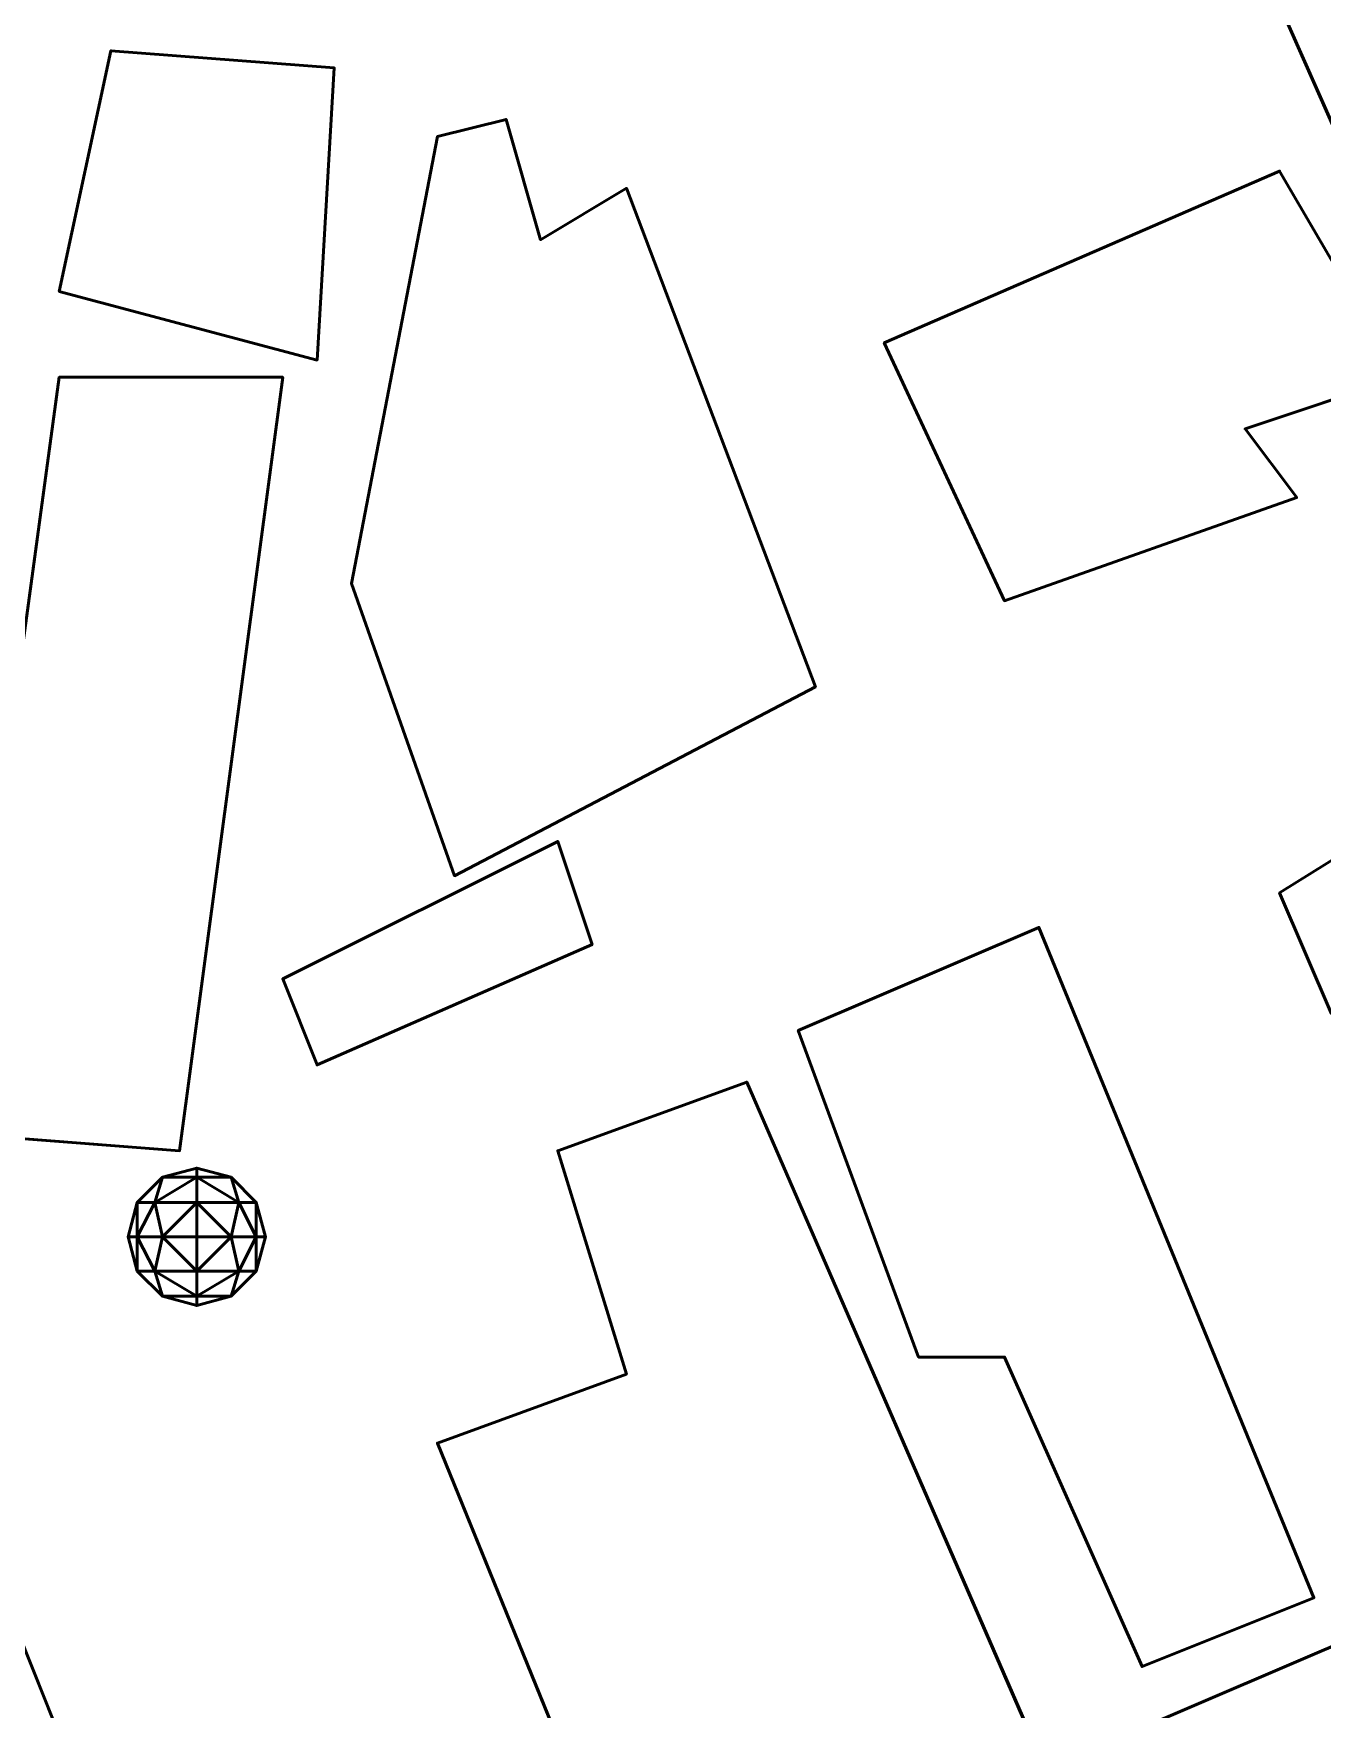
# Model space of a CAD drawing. Header units: metres. Extents: x -246 to 254, y -250 to 250.
# Drawn here: x -93.75 to -56.25, y -110.25 to -61.5 of the extents above; entities that cross this region are included whole.
import ezdxf

# ---------------------------------------------------------------- set-up
doc = ezdxf.new("R2010")
doc.units = ezdxf.units.M
doc.header["$LTSCALE"] = 5.08
doc.layers.add('一般', color=7, linetype='Continuous', lineweight=5)

# ---------------------------------------------------------------- blocks, each defined once
blk = doc.blocks.new('屋根 (3D)')
at = {"layer": '一般', "color": 31, "linetype": 'Continuous', "lineweight": 50}
for points in [[(-105, -49.5), (-105, -49.5, 0.5), (-113, -53.5, 0.5), (-113, -53.5)], [(-104, -52.5), (-104, -52.5, 0.5), (-105, -49.5, 0.5), (-105, -49.5)], [(-112, -56), (-112, -56, 0.5), (-104, -52.5, 0.5), (-104, -52.5)], [(-113, -53.5), (-113, -53.5, 0.5), (-112, -56, 0.5), (-112, -56)]]:
    blk.add_3dface(points, dxfattribs=at)
at = {"layer": '一般', "color": 31, "linetype": 'Continuous', "lineweight": 50, "invisible_edges": 8}
for points in [[(-113, -53.5, 0.5), (-112, -56, 0.5), (-104, -52.5, 0.5), (-105, -49.5, 0.5)], [(-113, -53.5), (-112, -56), (-104, -52.5), (-105, -49.5)]]:
    blk.add_3dface(points, dxfattribs=at)
blk = doc.blocks.new('市街地地図 (3D)')
at = {"layer": '一般', "color": 31, "linetype": 'Continuous', "lineweight": 50}
for points, invisible_edges in [([(-86.5, -19.5, 5.7), (-77, -41, 5.7), (-70.5, -38, 5.7), (-80.5, -17, 5.7)], 8), ([(-86.5, -19.5), (-77, -41), (-70.5, -38), (-80.5, -17)], 8), ([(-118, -26.5, 4.8), (-119.5, -33.5, 4.8), (-112, -35.5, 4.8), (-111.5, -27, 4.8)], 8), ([(-118, -26.5), (-119.5, -33.5), (-112, -35.5), (-111.5, -27)], 8), ([(-105.5, -32, 4.5), (-106.5, -28.5, 4.5), (-108.5, -29, 4.5), (-105.5, -32, 4.5)], 12), ([(-105.5, -32), (-106.5, -28.5), (-108.5, -29), (-105.5, -32)], 12), ([(-105.5, -32, 4.5), (-108.5, -29, 4.5), (-111, -42, 4.5), (-105.5, -32, 4.5)], 13), ([(-105.5, -32), (-108.5, -29), (-111, -42), (-105.5, -32)], 13), ([(-95.5, -35, 4.5), (-84, -30, 4.5), (-85, -37.5, 4.5), (-95.5, -35, 4.5)], 14), ([(-95.5, -35), (-84, -30), (-85, -37.5), (-95.5, -35)], 14), ([(-84, -30, 4.5), (-80.5, -36, 4.5), (-85, -37.5, 4.5), (-84, -30, 4.5)], 12), ([(-84, -30), (-80.5, -36), (-85, -37.5), (-84, -30)], 12), ([(-111, -42, 4.5), (-97.5, -45, 4.5), (-103, -30.5, 4.5), (-111, -42, 4.5)], 13), ([(-111, -42, 4.5), (-103, -30.5, 4.5), (-105.5, -32, 4.5), (-111, -42, 4.5)], 13), ([(-111, -42), (-97.5, -45), (-103, -30.5), (-111, -42)], 13), ([(-111, -42), (-103, -30.5), (-105.5, -32), (-111, -42)], 13), ([(-85, -37.5, 4.5), (-92, -42.5, 4.5), (-95.5, -35, 4.5), (-85, -37.5, 4.5)], 13), ([(-85, -37.5), (-92, -42.5), (-95.5, -35), (-85, -37.5)], 13), ([(-119.5, -36, 2.7), (-122.5, -58, 2.7), (-116, -58.5, 2.7), (-113, -36, 2.7)], 8), ([(-119.5, -36), (-122.5, -58), (-116, -58.5), (-113, -36)], 8), ([(-85, -37.5, 4.5), (-83.5, -39.5, 4.5), (-92, -42.5, 4.5), (-85, -37.5, 4.5)], 12), ([(-85, -37.5), (-83.5, -39.5), (-92, -42.5), (-85, -37.5)], 12), ([(-111, -42, 4.5), (-108, -50.5, 4.5), (-97.5, -45, 4.5), (-111, -42, 4.5)], 12), ([(-111, -42), (-108, -50.5), (-97.5, -45), (-111, -42)], 12), ([(-84, -51, 3), (-82.5, -54.5, 3), (-78, -52.5, 3), (-80, -48.5, 3)], 8), ([(-84, -51), (-82.5, -54.5), (-78, -52.5), (-80, -48.5)], 8), ([(-91, -52, 3.6), (-98, -55, 3.6), (-92, -64.5, 3.6), (-91, -52, 3.6)], 14), ([(-91, -52), (-98, -55), (-92, -64.5), (-91, -52)], 14), ([(-92, -64.5, 3.6), (-83, -71.5, 3.6), (-91, -52, 3.6), (-92, -64.5, 3.6)], 13), ([(-92, -64.5), (-83, -71.5), (-91, -52), (-92, -64.5)], 13), ([(-98, -55, 3.6), (-94.5, -64.5, 3.6), (-92, -64.5, 3.6), (-98, -55, 3.6)], 12), ([(-98, -55), (-94.5, -64.5), (-92, -64.5), (-98, -55)], 12), ([(-99.5, -56.5, 5.1), (-105, -58.5, 5.1), (-103, -65, 5.1), (-99.5, -56.5, 5.1)], 12), ([(-99.5, -56.5), (-105, -58.5), (-103, -65), (-99.5, -56.5)], 12), ([(-84.5, -91, 5.1), (-99.5, -56.5, 5.1), (-103, -65, 5.1), (-84.5, -91, 5.1)], 14), ([(-84.5, -91), (-99.5, -56.5), (-103, -65), (-84.5, -91)], 14), ([(-92, -64.5, 3.6), (-88, -73.5, 3.6), (-83, -71.5, 3.6), (-92, -64.5, 3.6)], 12), ([(-92, -64.5), (-88, -73.5), (-83, -71.5), (-92, -64.5)], 12), ([(-103, -65, 5.1), (-108.5, -67, 5.1), (-96.5, -96.5, 5.1), (-103, -65, 5.1)], 12), ([(-103, -65), (-108.5, -67), (-96.5, -96.5), (-103, -65)], 12), ([(-103, -65, 5.1), (-96.5, -96.5, 5.1), (-84.5, -91, 5.1), (-103, -65, 5.1)], 13), ([(-103, -65), (-96.5, -96.5), (-84.5, -91), (-103, -65)], 13), ([(-121.5, -70.5, 12), (-128, -79, 12), (-119.5, -75.5, 12), (-121.5, -70.5, 12)], 9), ([(-121.5, -70.5), (-128, -79), (-119.5, -75.5), (-121.5, -70.5)], 9), ([(-88.5, -75.5, 3), (-85, -83, 3), (-78.5, -80.5, 3), (-81.5, -72.5, 3)], 8), ([(-88.5, -75.5), (-85, -83), (-78.5, -80.5), (-81.5, -72.5)], 8)]:
    blk.add_3dface(points, dxfattribs=dict(at, invisible_edges=invisible_edges))
for points in [[(-86.5, -19.5), (-86.5, -19.5, 5.7), (-77, -41, 5.7), (-77, -41)], [(-118, -26.5), (-118, -26.5, 4.8), (-119.5, -33.5, 4.8), (-119.5, -33.5)], [(-111.5, -27), (-111.5, -27, 4.8), (-118, -26.5, 4.8), (-118, -26.5)], [(-112, -35.5), (-112, -35.5, 4.8), (-111.5, -27, 4.8), (-111.5, -27)], [(-106.5, -28.5), (-106.5, -28.5, 4.5), (-108.5, -29, 4.5), (-108.5, -29)], [(-105.5, -32), (-105.5, -32, 4.5), (-106.5, -28.5, 4.5), (-106.5, -28.5)], [(-108.5, -29), (-108.5, -29, 4.5), (-111, -42, 4.5), (-111, -42)], [(-84, -30), (-84, -30, 4.5), (-95.5, -35, 4.5), (-95.5, -35)], [(-80.5, -36), (-80.5, -36, 4.5), (-84, -30, 4.5), (-84, -30)], [(-103, -30.5), (-103, -30.5, 4.5), (-105.5, -32, 4.5), (-105.5, -32)], [(-97.5, -45), (-97.5, -45, 4.5), (-103, -30.5, 4.5), (-103, -30.5)], [(-119.5, -33.5), (-119.5, -33.5, 4.8), (-112, -35.5, 4.8), (-112, -35.5)], [(-95.5, -35), (-95.5, -35, 4.5), (-92, -42.5, 4.5), (-92, -42.5)], [(-119.5, -36), (-119.5, -36, 2.7), (-122.5, -58, 2.7), (-122.5, -58)], [(-113, -36), (-113, -36, 2.7), (-119.5, -36, 2.7), (-119.5, -36)], [(-116, -58.5), (-116, -58.5, 2.7), (-113, -36, 2.7), (-113, -36)], [(-85, -37.5), (-85, -37.5, 4.5), (-80.5, -36, 4.5), (-80.5, -36)], [(-83.5, -39.5), (-83.5, -39.5, 4.5), (-85, -37.5, 4.5), (-85, -37.5)], [(-92, -42.5), (-92, -42.5, 4.5), (-83.5, -39.5, 4.5), (-83.5, -39.5)], [(-111, -42), (-111, -42, 4.5), (-108, -50.5, 4.5), (-108, -50.5)], [(-108, -50.5), (-108, -50.5, 4.5), (-97.5, -45, 4.5), (-97.5, -45)], [(-80, -48.5), (-80, -48.5, 3), (-84, -51, 3), (-84, -51)], [(-84, -51), (-84, -51, 3), (-82.5, -54.5, 3), (-82.5, -54.5)], [(-98, -55), (-98, -55, 3.6), (-91, -52, 3.6), (-91, -52)], [(-91, -52), (-91, -52, 3.6), (-83, -71.5, 3.6), (-83, -71.5)], [(-94.5, -64.5), (-94.5, -64.5, 3.6), (-98, -55, 3.6), (-98, -55)], [(-99.5, -56.5), (-99.5, -56.5, 5.1), (-105, -58.5, 5.1), (-105, -58.5)], [(-84.5, -91), (-84.5, -91, 5.1), (-99.5, -56.5, 5.1), (-99.5, -56.5)], [(-122.5, -58), (-122.5, -58, 2.7), (-116, -58.5, 2.7), (-116, -58.5)], [(-105, -58.5), (-105, -58.5, 5.1), (-103, -65, 5.1), (-103, -65)], [(-92, -64.5), (-92, -64.5, 3.6), (-94.5, -64.5, 3.6), (-94.5, -64.5)], [(-88, -73.5), (-88, -73.5, 3.6), (-92, -64.5, 3.6), (-92, -64.5)], [(-103, -65), (-103, -65, 5.1), (-108.5, -67, 5.1), (-108.5, -67)], [(-108.5, -67), (-108.5, -67, 5.1), (-96.5, -96.5, 5.1), (-96.5, -96.5)], [(-119.5, -75.5), (-119.5, -75.5, 12), (-121.5, -70.5, 12), (-121.5, -70.5)], [(-83, -71.5), (-83, -71.5, 3.6), (-88, -73.5, 3.6), (-88, -73.5)], [(-81.5, -72.5), (-81.5, -72.5, 3), (-88.5, -75.5, 3), (-88.5, -75.5)]]:
    blk.add_3dface(points, dxfattribs=at)
at = {"layer": '一般', "color": 1}
blk.add_blockref('屋根 (3D)', (0, 0, 3), dxfattribs=at)
blk = doc.blocks.new('アーケイド (3D)')
at = {"layer": '一般', "color": 1}
for name, p in [('市街地地図 (3D)', (0, 0)), ('屋根 (3D)', (0, 0, 3))]:
    blk.add_blockref(name, p, dxfattribs=at)
blk = doc.blocks.new('NW4 (3D)')
at = {"layer": '一般', "color": 4, "linetype": 'Continuous', "lineweight": 50}
for points in [[(-116.725, -60, -1.225), (-117.232, -60), (-116.5, -59.268)], [(-117.232, -60), (-116.725, -60, 1.225), (-116.5, -59.268)], [(-115.5, -60, -1.732), (-116.725, -60, -1.225), (-115.5, -59.268, -1)], [(-115.5, -59.268, -1), (-116.725, -60, -1.225), (-116.5, -59.268)], [(-116.5, -59.268), (-116.725, -60, 1.225), (-115.5, -59.268, 1)], [(-116.725, -60, 1.225), (-115.5, -60, 1.732), (-115.5, -59.268, 1)], [(-115.5, -59.268, -1), (-116.5, -59.268), (-115.5, -59)], [(-116.5, -59.268), (-115.5, -59.268, 1), (-115.5, -59)], [(-115.5, -59.268, 1), (-114.5, -59.268), (-115.5, -59)], [(-114.5, -59.268), (-115.5, -59.268, -1), (-115.5, -59)], [(-115.5, -60, 1.732), (-114.275, -60, 1.225), (-115.5, -59.268, 1)], [(-115.5, -59.268, 1), (-114.275, -60, 1.225), (-114.5, -59.268)], [(-114.5, -59.268), (-114.275, -60, -1.225), (-115.5, -59.268, -1)], [(-114.275, -60, -1.225), (-115.5, -60, -1.732), (-115.5, -59.268, -1)], [(-114.275, -60, 1.225), (-113.768, -60), (-114.5, -59.268)], [(-113.768, -60), (-114.275, -60, -1.225), (-114.5, -59.268)], [(-117.232, -61, -1), (-117.5, -61), (-117.232, -60)], [(-117.5, -61), (-117.232, -61, 1), (-117.232, -60)], [(-116.5, -61, -1.732), (-117.232, -61, -1), (-116.725, -60, -1.225)], [(-116.725, -60, -1.225), (-117.232, -61, -1), (-117.232, -60)], [(-117.232, -60), (-117.232, -61, 1), (-116.725, -60, 1.225)], [(-117.232, -61, 1), (-116.5, -61, 1.732), (-116.725, -60, 1.225)], [(-115.5, -60, -1.732), (-116.5, -61, -1.732), (-116.725, -60, -1.225)], [(-116.725, -60, 1.225), (-116.5, -61, 1.732), (-115.5, -60, 1.732)], [(-115.5, -61, -2), (-116.5, -61, -1.732), (-115.5, -60, -1.732)], [(-116.5, -61, 1.732), (-115.5, -61, 2), (-115.5, -60, 1.732)], [(-115.5, -61, 2), (-114.5, -61, 1.732), (-115.5, -60, 1.732)], [(-115.5, -60, 1.732), (-114.5, -61, 1.732), (-114.275, -60, 1.225)], [(-114.275, -60, -1.225), (-114.5, -61, -1.732), (-115.5, -60, -1.732)], [(-114.5, -61, -1.732), (-115.5, -61, -2), (-115.5, -60, -1.732)], [(-114.5, -61, 1.732), (-113.768, -61, 1), (-114.275, -60, 1.225)], [(-113.768, -61, -1), (-114.5, -61, -1.732), (-114.275, -60, -1.225)], [(-114.275, -60, 1.225), (-113.768, -61, 1), (-113.768, -60)], [(-113.768, -60), (-113.768, -61, -1), (-114.275, -60, -1.225)], [(-113.768, -61, 1), (-113.5, -61), (-113.768, -60)], [(-113.5, -61), (-113.768, -61, -1), (-113.768, -60)], [(-117.232, -61, -1), (-117.232, -62), (-117.5, -61)], [(-117.5, -61), (-117.232, -62), (-117.232, -61, 1)], [(-116.5, -61, -1.732), (-116.725, -62, -1.225), (-117.232, -61, -1)], [(-116.725, -62, -1.225), (-117.232, -62), (-117.232, -61, -1)], [(-117.232, -62), (-116.725, -62, 1.225), (-117.232, -61, 1)], [(-117.232, -61, 1), (-116.725, -62, 1.225), (-116.5, -61, 1.732)], [(-115.5, -62, -1.732), (-116.725, -62, -1.225), (-116.5, -61, -1.732)], [(-116.725, -62, 1.225), (-115.5, -62, 1.732), (-116.5, -61, 1.732)], [(-115.5, -61, -2), (-115.5, -62, -1.732), (-116.5, -61, -1.732)], [(-116.5, -61, 1.732), (-115.5, -62, 1.732), (-115.5, -61, 2)], [(-115.5, -61, 2), (-115.5, -62, 1.732), (-114.5, -61, 1.732)], [(-115.5, -62, 1.732), (-114.275, -62, 1.225), (-114.5, -61, 1.732)], [(-114.275, -62, -1.225), (-115.5, -62, -1.732), (-114.5, -61, -1.732)], [(-114.5, -61, -1.732), (-115.5, -62, -1.732), (-115.5, -61, -2)], [(-114.5, -61, 1.732), (-114.275, -62, 1.225), (-113.768, -61, 1)], [(-113.768, -61, -1), (-114.275, -62, -1.225), (-114.5, -61, -1.732)], [(-114.275, -62, 1.225), (-113.768, -62), (-113.768, -61, 1)], [(-113.768, -62), (-114.275, -62, -1.225), (-113.768, -61, -1)], [(-113.768, -61, 1), (-113.768, -62), (-113.5, -61)], [(-113.5, -61), (-113.768, -62), (-113.768, -61, -1)], [(-116.725, -62, -1.225), (-116.5, -62.732), (-117.232, -62)], [(-117.232, -62), (-116.5, -62.732), (-116.725, -62, 1.225)], [(-115.5, -62, -1.732), (-115.5, -62.732, -1), (-116.725, -62, -1.225)], [(-115.5, -62.732, -1), (-116.5, -62.732), (-116.725, -62, -1.225)], [(-116.5, -62.732), (-115.5, -62.732, 1), (-116.725, -62, 1.225)], [(-116.725, -62, 1.225), (-115.5, -62.732, 1), (-115.5, -62, 1.732)], [(-115.5, -62, 1.732), (-115.5, -62.732, 1), (-114.275, -62, 1.225)], [(-115.5, -62.732, 1), (-114.5, -62.732), (-114.275, -62, 1.225)], [(-114.5, -62.732), (-115.5, -62.732, -1), (-114.275, -62, -1.225)], [(-114.275, -62, -1.225), (-115.5, -62.732, -1), (-115.5, -62, -1.732)], [(-114.275, -62, 1.225), (-114.5, -62.732), (-113.768, -62)], [(-113.768, -62), (-114.5, -62.732), (-114.275, -62, -1.225)], [(-115.5, -62.732, -1), (-115.5, -63), (-116.5, -62.732)], [(-116.5, -62.732), (-115.5, -63), (-115.5, -62.732, 1)], [(-115.5, -62.732, 1), (-115.5, -63), (-114.5, -62.732)], [(-114.5, -62.732), (-115.5, -63), (-115.5, -62.732, -1)]]:
    blk.add_3dface(points, dxfattribs=at)
blk = doc.blocks.new('敷地 (3D)')
at = {"layer": '一般', "color": 19, "linetype": 'Continuous', "lineweight": 50}
for points in [[(-272.5, 285.5, 0.1), (227.5, 285.5, 0.1), (227.5, -214.5, 0.1), (-272.5, -214.5, 0.1)], [(-272.5, 285.5), (227.5, 285.5), (227.5, -214.5), (-272.5, -214.5)]]:
    blk.add_3dface(points, dxfattribs=at)
blk = doc.blocks.new('高層建築・集合住宅 (3D)')
at = {"layer": '一般', "color": 7}
for name, p in [('敷地 (3D)', (0, 0)), ('アーケイド (3D)', (0, 0, 2.4)), ('市街地地図 (3D)', (0, 0)), ('NW4 (3D)', (0, 0, 2)), ('屋根 (3D)', (0, 0, 3))]:
    blk.add_blockref(name, p, dxfattribs=at)
at = {"layer": '一般', "color": 1}
for name, p in [('アーケイド (3D)', (0, 0, 2.4)), ('市街地地図 (3D)', (0, 0)), ('アーケイド (3D)', (0, 0, 2.4)), ('市街地地図 (3D)', (0, 0)), ('屋根 (3D)', (0, 0, 3)), ('屋根 (3D)', (0, 0, 3))]:
    blk.add_blockref(name, p, dxfattribs=at)
at = {"layer": '一般', "color": 31}
for name, p in [('アーケイド (3D)', (0, 0, 2.4)), ('市街地地図 (3D)', (0, 0)), ('屋根 (3D)', (0, 0, 3))]:
    blk.add_blockref(name, p, dxfattribs=at)

msp = doc.modelspace()

# ---------------------------------------------------------------- block references
at = {"layer": '一般', "color": 7}
for name, p in [('高層建築・集合住宅 (3D)', (26.5, -35.5)), ('アーケイド (3D)', (26.5, -35.5, 2.4)), ('市街地地図 (3D)', (26.5, -35.5)), ('屋根 (3D)', (26.5, -35.5, 3))]:
    msp.add_blockref(name, p, dxfattribs=at)

doc.saveas('drawing.dxf')
